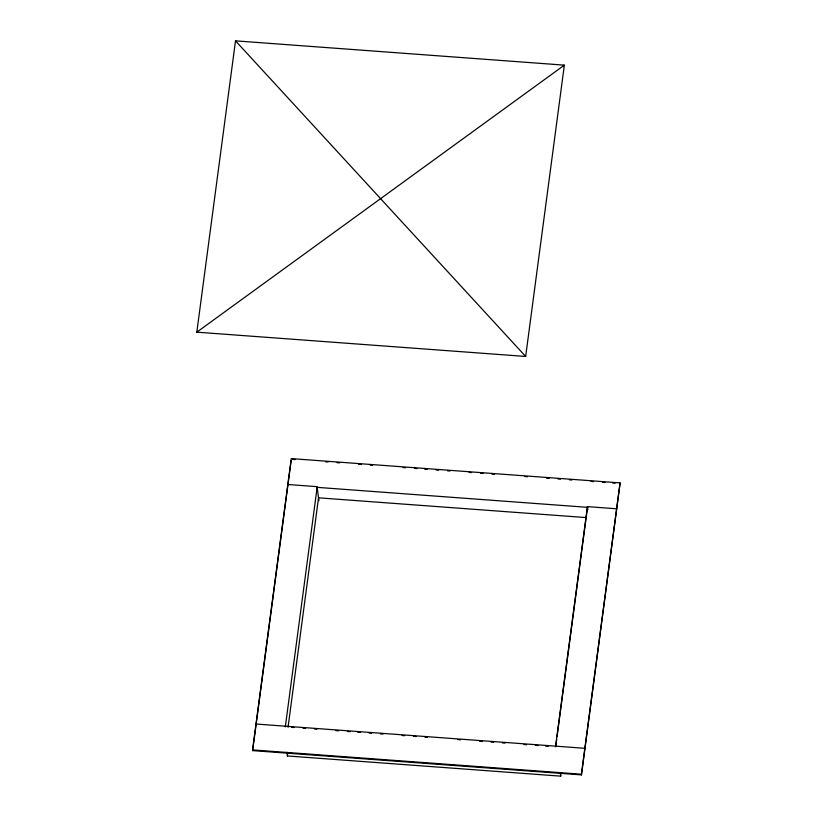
<?xml version="1.0" encoding="UTF-8"?>
<svg xmlns="http://www.w3.org/2000/svg" width="817" height="817" viewBox="0 0 817 817"><rect width="100%" height="100%" fill="white"/><g stroke="black" fill="none" stroke-linecap="round" stroke-linejoin="round"><path stroke-width="1.23" d="M196.815 332.162L235.51 40.85L564.353 65.146L525.658 356.457L196.815 332.162L564.353 65.146M252.555 749.914L291.25 458.603L620.093 482.898L581.49 774.904L252.647 750.609L252.555 749.914L581.398 774.21L581.49 774.904M252.647 750.609L291.179 460.533M317.139 487.351L285.317 726.875L285.225 726.18M288.054 727.253L318.528 497.819L586.371 517.6M560.881 774.853L560.707 776.15L287.4 755.96L287.574 754.663M555.601 746.156L587.423 506.632L616.661 508.787M555.703 746.85L556.704 739.283M557.041 736.76L587.515 507.326M581.398 774.21L620.093 482.898M292.619 459.399L295.151 459.583M325.626 461.83L328.168 462.024M337.053 462.677L339.596 462.861M358.632 464.27L361.175 464.464M370.06 465.118L372.603 465.302M403.077 467.559L405.61 467.743M414.505 468.396L417.038 468.59M424.656 469.152L427.199 469.336M436.084 469.989L438.627 470.183M447.512 470.837L450.055 471.021M469.101 472.43L471.634 472.624M480.529 473.278L483.061 473.462M491.957 474.126L494.489 474.309M524.963 476.556L527.506 476.75M546.553 478.149L549.085 478.343M557.98 478.997L560.513 479.181M569.398 479.845L571.941 480.028M590.987 481.438L593.53 481.622M602.415 482.285L604.958 482.469M612.576 483.031L615.109 483.215M287.809 484.501L317.037 486.656L318.916 500.698M316.945 487.34L587.709 507.347M255.987 724.015L584.839 748.311M291.475 727.334L294.171 727.528M302.923 728.182L305.599 728.376M314.361 729.019L316.904 729.213M335.971 730.623L338.616 730.817M347.409 731.46L350.044 731.654M357.662 732.226L360.195 732.41M369.08 733.063L371.623 733.258M380.467 733.901L383.05 734.095M402.076 735.504L404.64 735.688M413.514 736.352L416.067 736.536M424.952 737.189L427.495 737.383M457.959 739.63L460.553 739.824M479.548 741.223L482.163 741.417M490.976 742.071L493.601 742.265M502.404 742.908L505.039 743.113M523.983 744.512L526.648 744.706M535.411 745.349L538.097 745.553M545.572 746.105L548.258 746.299M235.51 40.85L525.658 356.457M587.423 506.632L587.842 509.757M560.391 773.719L560.707 776.15M286.92 752.324L287.4 755.96"/></g></svg>
